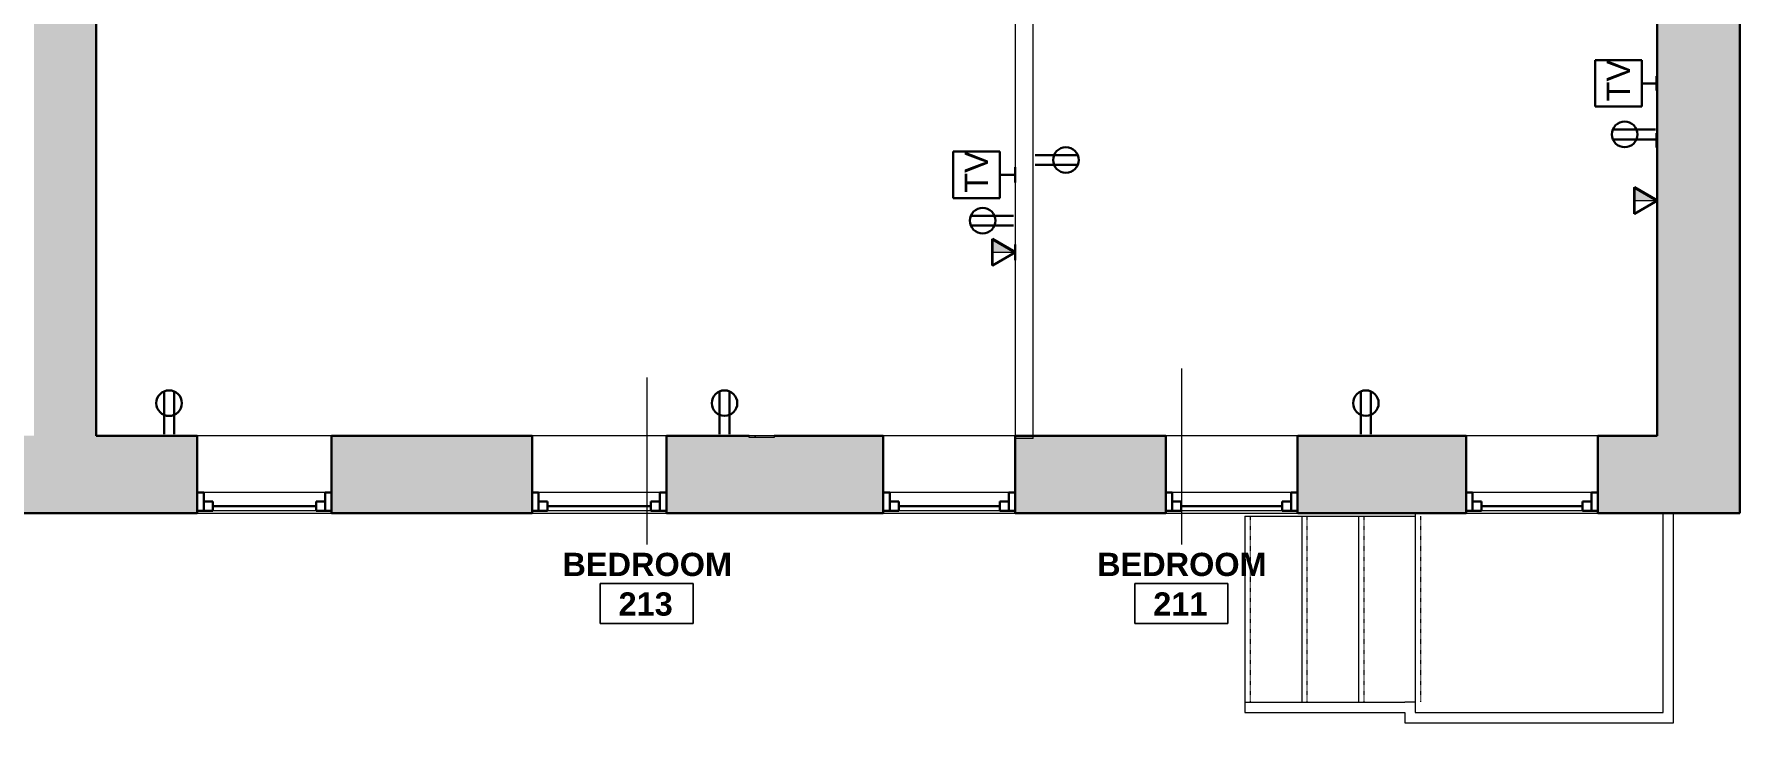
# Model space of a CAD drawing. Header units: inches. Extents: x -529 to 1015, y -2066 to -1239.
# Drawn here: x 684.7 to 1015, y -1970.5 to -1837.2 of the extents above; entities that cross this region are included whole.
import ezdxf

# ---------------------------------------------------------------- set-up
doc = ezdxf.new("R2010")
doc.units = ezdxf.units.IN
doc.header["$MEASUREMENT"] = 0
doc.linetypes.add('Overhead 1_16_', pattern=[0.101562, 0.0625, -0.039062])
for name, color, linetype, lineweight in [('A-ANNO-NOTE', 131, 'Continuous', 9), ('A-AREA-IDEN', 2, 'Continuous', 9), ('A-GLAZ', 151, 'Continuous', 18), ('A-WALL', 113, 'Continuous', 18), ('A-WALL-PATT', 111, 'Continuous', 18), ('E-ELEC-FIXT', 91, 'Continuous', 9), ('I-WALL', 2, 'Continuous', 18), ('S-STRS', 31, 'Continuous', 18)]:
    doc.layers.add(name, color=color, linetype=linetype, lineweight=lineweight)
doc.styles.add('Swis721 Lt BT', font='swissl.ttf', dxfattribs={"height": 4.5})
doc.styles.add('Swis721 Lt BT_B', font='', dxfattribs={"height": 4.5})
doc.styles.get('Swis721 Lt BT_B').set_extended_font_data('Swis721 Lt BT', bold=True)

# ---------------------------------------------------------------- blocks, each defined once
blk = doc.blocks.new('Window-Double-Hung - 2_ - 1 139_256_ Wx 42_-5478414-2ND FLOOR - POWER _ SIGNAL')
at = {"layer": 'A-GLAZ', "color": 8, "lineweight": 30}
for p, q in [((-12.77, 7.5), (-12.77, -7.5)), ((-12.77, 7), (-9.77, 7)), ((-11.52, 7), (-11.52, 3.5)), ((-9.77, 7), (-9.77, 5.25)), ((9.77, 7), (12.77, 7)), ((9.77, 7), (9.77, 5.25)), ((11.52, 7), (11.52, 3.5)), ((12.77, -7.5), (12.77, 7.5)), ((-12.77, 3.5), (-11.52, 3.5)), ((-11.52, 5.25), (-9.77, 5.25)), ((-9.77, 6.13), (9.77, 6.13)), ((11.52, 5.25), (9.77, 5.25)), ((11.52, 3.5), (12.77, 3.5))]:
    blk.add_line(p, q, dxfattribs=at)
at = {"layer": 'A-GLAZ'}
for p, q in [((12.77, 7.5), (-12.77, 7.5)), ((-12.77, -7.5), (12.77, -7.5))]:
    blk.add_line(p, q, dxfattribs=at)
at = {"layer": 'A-GLAZ', "lineweight": 9}
for p, q in [((-9.77, 7), (9.77, 7)), ((-11.52, 3.5), (11.52, 3.5))]:
    blk.add_line(p, q, dxfattribs=at)
blk = doc.blocks.new('Window-Double-Hung - 26_ x 42_-5114290-2ND FLOOR - POWER _ SIGNAL')
at = {"layer": 'A-GLAZ', "color": 8, "lineweight": 30}
for p, q in [((-13, 7.5), (-13, -7.5)), ((-13, 7), (-10, 7)), ((-11.75, 7), (-11.75, 3.5)), ((-10, 7), (-10, 5.25)), ((10, 7), (13, 7)), ((10, 7), (10, 5.25)), ((11.75, 7), (11.75, 3.5)), ((13, -7.5), (13, 7.5)), ((-13, 3.5), (-11.75, 3.5)), ((-11.75, 5.25), (-10, 5.25)), ((-10, 6.125), (10, 6.125)), ((11.75, 5.25), (10, 5.25)), ((11.75, 3.5), (13, 3.5))]:
    blk.add_line(p, q, dxfattribs=at)
at = {"layer": 'A-GLAZ'}
for p, q in [((13, 7.5), (-13, 7.5)), ((-13, -7.5), (13, -7.5))]:
    blk.add_line(p, q, dxfattribs=at)
at = {"layer": 'A-GLAZ', "lineweight": 9}
for p, q in [((-10, 7), (10, 7)), ((-11.75, 3.5), (11.75, 3.5))]:
    blk.add_line(p, q, dxfattribs=at)
blk = doc.blocks.new('PS - Power Device _Wall Base_ - Duplex-4862727-2ND FLOOR - POWER _ SIGNAL')
at = {"layer": 'E-ELEC-FIXT'}
for p, q in [((-285.45, -1757.59), (-285.45, -1757.78)), ((-282.7, -1757.78), (-285.45, -1757.78)), ((-282.7, -1757.78), (-282.7, -1757.59))]:
    blk.add_line(p, q, dxfattribs=at)
blk = doc.blocks.new('PS - Junction Box _Wall Base_ - TV-4868771-2ND FLOOR - POWER _ SIGNAL')
at = {"layer": 'E-ELEC-FIXT'}
for p, q in [((-194.72, -1824.91), (-194.72, -1822.16)), ((-194.53, -1822.16), (-194.72, -1822.16)), ((-194.72, -1824.91), (-194.53, -1824.91))]:
    blk.add_line(p, q, dxfattribs=at)
blk = doc.blocks.new('Room Tag - Room Name and Number-3379422-2ND FLOOR - POWER _ SIGNAL')
at = {"layer": 'A-AREA-IDEN'}
for p, q in [((-0.1881, -0.1636), (-0.1881, -0.0018)), ((-0.1881, -0.0018), (0.1869, -0.0018)), ((0.1869, -0.0018), (-0.1881, -0.0018)), ((-0.1881, -0.0018), (-0.1881, -0.1636)), ((0.1869, -0.0018), (0.1869, -0.1636)), ((0.1869, -0.1636), (0.1869, -0.0018)), ((0.1869, -0.1636), (-0.1881, -0.1636)), ((-0.1881, -0.1636), (0.1869, -0.1636))]:
    blk.add_line(p, q, dxfattribs=at)

msp = doc.modelspace()

# ---------------------------------------------------------------- hatches: boundary and pattern name
at = {"layer": 'A-ANNO-NOTE'}
for points in [[(999.01, -1869.39), (994.55, -1866.81), (994.55, -1869.39)], [(874.71, -1879.39), (870.25, -1876.81), (870.25, -1879.39)]]:
    msp.add_hatch(color=256, dxfattribs=at).paths.add_polyline_path(points, flags=0)
at = {"layer": 'A-WALL-PATT', "lineweight": 9}
for points in [[(998.98, -1929.91), (1014.98, -1929.91), (1014.98, -1437.56), (998.98, -1437.56), (998.98, -1670.41), (999.48, -1670.41), (999.48, -1700.41), (998.98, -1700.64), (998.98, -1914.91)], [(684.72, -1914.91), (696.72, -1914.91), (696.72, -1697.97), (684.72, -1697.97), (684.72, -1846.62)]]:
    msp.add_hatch(color=7, dxfattribs=at).paths.add_polyline_path(points, flags=0)
h = msp.add_hatch(color=7, dxfattribs=at)
h.paths.add_polyline_path([(998.98, -1929.91), (998.98, -1914.91), (987.5, -1914.91), (987.5, -1929.91)], flags=0)
h.paths.add_polyline_path([(961.96, -1929.91), (961.96, -1914.91), (929.37, -1914.91), (929.37, -1929.91)], flags=0)
h.paths.add_polyline_path([(903.82, -1929.91), (903.82, -1914.91), (874.68, -1914.91), (874.68, -1929.91)], flags=0)
h.paths.add_polyline_path([(849.14, -1929.91), (849.14, -1914.91), (828.03, -1914.91), (828.03, -1915.23), (823.16, -1915.23), (823.16, -1914.91), (807.14, -1914.91), (807.14, -1929.91)], flags=0)
h.paths.add_polyline_path([(781.14, -1929.91), (781.14, -1914.91), (742.31, -1914.91), (742.31, -1929.91)], flags=0)
h.paths.add_polyline_path([(700.5, -1929.91), (716.31, -1929.91), (716.31, -1914.91), (631.75, -1914.91), (631.75, -1929.91)], flags=0)
h.paths.add_polyline_path([(601.82, -1929.91), (601.82, -1914.91), (549.57, -1914.91), (549.57, -1929.91)], flags=0)
h.paths.add_polyline_path([(519.64, -1929.91), (519.64, -1914.91), (478.36, -1914.91), (478.36, -1929.91), (479.96, -1929.91)], flags=0)
h.paths.add_polyline_path([(369.69, -1929.91), (377.07, -1929.91), (377.07, -1914.91), (335.08, -1914.91), (335.08, -1929.91)], flags=0)
h.paths.add_polyline_path([(448.42, -1929.91), (448.42, -1914.91), (407, -1914.91), (407, -1929.91)], flags=0)
h = msp.add_hatch(dxfattribs=at)
h.set_pattern_fill('FP_1', color=256, style=0, pattern_type=2)
h.set_pattern_definition([(0, (0, 0), (15.36, 3.84), [0.634, -10.886, 0.634, -10.886, -61.44]), (0, (0, 0), (15.36, 3.84), [-23.04, 0.634, -22.406, 0.634, -10.886, -26.88]), (0, (0, 0), (15.36, 3.84), [-57.6, 0.634, -7.046, 0.634, -18.566]), (120, (5.76, 1.92), (-11.0055376, 11.38215), [0.634, -10.886, 0.634, -10.886, -61.44]), (120, (5.76, 1.92), (-11.0055376, 11.38215), [-23.04, 0.634, -22.406, 0.634, -10.886, -26.88]), (120, (5.76, 1.92), (-11.0055376, 11.38215), [-57.6, 0.634, -7.046, 0.634, -18.566]), (240, (7.68, 9.6), (-4.3544624, -15.22215), [0.634, -10.886, 0.634, -10.886, -61.44]), (240, (7.68, 9.6), (-4.3544624, -15.22215), [-23.04, 0.634, -22.406, 0.634, -10.886, -26.88]), (240, (7.68, 9.6), (-4.3544624, -15.22215), [-57.6, 0.634, -7.046, 0.634, -18.566])])
h.paths.add_polyline_path([(828.03, -1915.23), (828.03, -1914.91), (823.16, -1914.91), (823.16, -1915.23)], flags=0)

# ---------------------------------------------------------------- linework, layer by layer
at = {"layer": 'A-ANNO-NOTE', "lineweight": 30}
for p, q in [((995.98, -1842.21), (986.98, -1842.21)), ((986.98, -1842.21), (986.98, -1851.21)), ((995.98, -1851.21), (995.98, -1842.21)), ((998.98, -1845.21), (998.98, -1848.21)), ((998.98, -1846.71), (995.98, -1846.71)), ((986.98, -1851.21), (995.98, -1851.21)), ((998.65, -1855.63), (990.39, -1855.63)), ((998.65, -1857.54), (990.39, -1857.54)), ((998.65, -1857.54), (990.39, -1857.54)), ((871.68, -1859.91), (862.68, -1859.91)), ((862.68, -1859.91), (862.68, -1868.91)), ((871.68, -1868.91), (871.68, -1859.91)), ((878.51, -1860.58), (886.77, -1860.58)), ((878.51, -1860.58), (886.77, -1860.58)), ((878.51, -1862.5), (886.77, -1862.5)), ((874.68, -1864.41), (871.68, -1864.41)), ((874.68, -1862.91), (874.68, -1865.91)), ((862.68, -1868.91), (871.68, -1868.91)), ((998.98, -1869.41), (994.51, -1866.83)), ((994.51, -1871.99), (994.51, -1866.83)), ((999.01, -1869.39), (994.55, -1866.81)), ((994.55, -1871.97), (994.55, -1866.81)), ((998.98, -1867.91), (998.98, -1870.91)), ((874.35, -1872.32), (866.09, -1872.32)), ((998.98, -1869.41), (994.51, -1871.99)), ((999.01, -1869.39), (994.55, -1871.97)), ((874.35, -1874.24), (866.09, -1874.24)), ((874.35, -1874.24), (866.09, -1874.24)), ((874.68, -1879.41), (870.21, -1876.83)), ((870.21, -1881.99), (870.21, -1876.83)), ((874.71, -1879.39), (870.25, -1876.81)), ((870.25, -1881.97), (870.25, -1876.81)), ((874.68, -1877.91), (874.68, -1880.91)), ((874.68, -1879.41), (870.21, -1881.99)), ((874.71, -1879.39), (870.25, -1881.97)), ((709.89, -1914.58), (709.89, -1906.32)), ((709.89, -1914.58), (709.89, -1906.32)), ((711.81, -1914.58), (711.81, -1906.32)), ((817.43, -1914.58), (817.43, -1906.32)), ((817.43, -1914.58), (817.43, -1906.32)), ((819.35, -1914.58), (819.35, -1906.32)), ((941.6, -1914.58), (941.6, -1906.32)), ((941.6, -1914.58), (941.6, -1906.32)), ((943.51, -1914.58), (943.51, -1906.32))]:
    msp.add_line(p, q, dxfattribs=at)
at = {"layer": 'A-ANNO-NOTE'}
for p, q in [((999.01, -1869.39), (994.55, -1866.81)), ((994.55, -1866.81), (994.55, -1869.39)), ((994.55, -1869.39), (999.01, -1869.39)), ((874.71, -1879.39), (870.25, -1876.81)), ((870.25, -1876.81), (870.25, -1879.39)), ((870.25, -1879.39), (874.71, -1879.39))]:
    msp.add_line(p, q, dxfattribs=at)
at = {"layer": 'A-ANNO-NOTE', "lineweight": 30}
for centre, radius in [((992.67, -1856.58), 2.48), ((884.49, -1861.54), 2.48), ((868.37, -1873.28), 2.47), ((710.85, -1908.6), 2.48), ((818.39, -1908.6), 2.47), ((942.56, -1908.6), 2.47)]:
    msp.add_circle(centre, radius, dxfattribs=at)
at = {"layer": 'A-AREA-IDEN'}
for p, q in [((906.85, -1901.87), (906.85, -1935.93)), ((803.33, -1903.63), (803.34, -1935.93))]:
    msp.add_line(p, q, dxfattribs=at)
at = {"layer": 'A-WALL', "color": 8, "lineweight": 30}
for p, q in [((1014.98, -1929.91), (1014.98, -1424.56)), ((998.98, -1811.74), (998.98, -1914.91)), ((716.31, -1914.91), (696.72, -1914.91)), ((781.14, -1914.91), (742.31, -1914.91)), ((823.16, -1914.91), (807.14, -1914.91)), ((849.14, -1914.91), (828.03, -1914.91)), ((903.82, -1914.91), (874.68, -1914.91)), ((961.96, -1914.91), (929.37, -1914.91)), ((998.98, -1914.91), (987.5, -1914.91)), ((631.75, -1929.91), (716.31, -1929.91)), ((742.31, -1929.91), (781.14, -1929.91)), ((807.14, -1929.91), (849.14, -1929.91)), ((874.68, -1929.91), (903.82, -1929.91)), ((929.37, -1929.91), (961.96, -1929.91)), ((987.5, -1929.91), (1014.98, -1929.91))]:
    msp.add_line(p, q, dxfattribs=at)
at = {"layer": 'A-WALL', "lineweight": 9}
for p, q in [((823.16, -1915.23), (823.16, -1914.91)), ((828.03, -1915.23), (823.16, -1915.23)), ((828.03, -1914.91), (828.03, -1915.23))]:
    msp.add_line(p, q, dxfattribs=at)
at = {"layer": 'A-WALL'}
for p, q in [((828.03, -1914.91), (823.16, -1914.91)), ((878.18, -1915.41), (878.18, -1914.91))]:
    msp.add_line(p, q, dxfattribs=at)
at = {"layer": 'I-WALL', "color": 8, "lineweight": 30}
msp.add_line((696.72, -1914.91), (696.72, -1797.96), dxfattribs=at)
at = {"layer": 'I-WALL'}
for p, q in [((874.68, -1797.96), (874.68, -1914.91)), ((878.18, -1914.91), (878.18, -1797.96))]:
    msp.add_line(p, q, dxfattribs=at)
at = {"layer": 'I-WALL', "lineweight": 9}
msp.add_line((878.18, -1915.41), (874.68, -1915.41), dxfattribs=at)
at = {"layer": 'S-STRS', "lineweight": 9}
for p, q in [((919.14, -1930.48), (919.14, -1966.48)), ((919.14, -1930.48), (930.14, -1930.48)), ((930.14, -1930.48), (941.14, -1930.48)), ((930.14, -1930.48), (930.14, -1966.48)), ((941.14, -1930.48), (952.14, -1930.48)), ((941.14, -1930.48), (941.14, -1966.48)), ((952.14, -1929.91), (952.14, -1930.48)), ((952.14, -1930.48), (952.14, -1966.48)), ((1000.14, -1968.48), (1000.14, -1929.91)), ((1002.14, -1970.48), (1002.14, -1929.91)), ((919.14, -1966.48), (919.14, -1968.48)), ((919.14, -1966.48), (930.14, -1966.48)), ((930.14, -1966.48), (941.14, -1966.48)), ((941.14, -1966.48), (950.14, -1966.48)), ((952.14, -1966.48), (950.14, -1966.48)), ((952.14, -1966.48), (952.14, -1968.48)), ((919.14, -1968.48), (950.14, -1968.48)), ((950.14, -1968.48), (950.14, -1970.48)), ((950.14, -1970.48), (1002.14, -1970.48)), ((952.14, -1968.48), (1000.14, -1968.48))]:
    msp.add_line(p, q, dxfattribs=at)
at = {"layer": 'S-STRS', "linetype": 'Overhead 1_16_', "lineweight": 9}
for p, q in [((920.14, -1930.48), (920.14, -1966.48)), ((931.14, -1930.48), (931.14, -1966.48)), ((942.14, -1930.48), (942.14, -1966.48)), ((953.14, -1930.48), (953.14, -1966.48))]:
    msp.add_line(p, q, dxfattribs=at)

# ---------------------------------------------------------------- block references
at = {"layer": 'A-AREA-IDEN', "xscale": 47.99999999999997, "yscale": 47.99999999999997, "zscale": 47.99999999999997}
for p in [(803.33, -1943.42), (906.84, -1943.42)]:
    msp.add_blockref('Room Tag - Room Name and Number-3379422-2ND FLOOR - POWER _ SIGNAL', p, dxfattribs=at)
at = {"layer": 'A-GLAZ', "rotation": 180}
for name, p in [('Window-Double-Hung - 26_ x 42_-5114290-2ND FLOOR - POWER _ SIGNAL', (729.31, -1922.41)), ('Window-Double-Hung - 26_ x 42_-5114290-2ND FLOOR - POWER _ SIGNAL', (794.14, -1922.41)), ('Window-Double-Hung - 2_ - 1 139_256_ Wx 42_-5478414-2ND FLOOR - POWER _ SIGNAL', (861.91, -1922.41)), ('Window-Double-Hung - 2_ - 1 139_256_ Wx 42_-5478414-2ND FLOOR - POWER _ SIGNAL', (916.59, -1922.41)), ('Window-Double-Hung - 2_ - 1 139_256_ Wx 42_-5478414-2ND FLOOR - POWER _ SIGNAL', (974.73, -1922.41))]:
    msp.add_blockref(name, p, dxfattribs=at)
at = {"layer": 'E-ELEC-FIXT'}
msp.add_blockref('PS - Junction Box _Wall Base_ - TV-4868771-2ND FLOOR - POWER _ SIGNAL', (1193.51, -23.18), dxfattribs=at)
at = {"layer": 'E-ELEC-FIXT', "rotation": 270.0000000000002}
msp.add_blockref('PS - Power Device _Wall Base_ - Duplex-4862727-2ND FLOOR - POWER _ SIGNAL', (2756.57, -2141.79), dxfattribs=at)

# ---------------------------------------------------------------- texts
at = {"layer": 'A-ANNO-NOTE', "char_height": 4.5, "width": 8.484, "attachment_point": 1, "rotation": 90, "style": 'Swis721 Lt BT'}
for insert in [(989.18, -1850.19), (864.88, -1867.88)]:
    msp.add_mtext('TV', dxfattribs=dict(at, insert=insert))
at = {"layer": 'A-AREA-IDEN', "char_height": 4.5, "attachment_point": 1, "style": 'Swis721 Lt BT_B'}
for s, insert, width in [('BEDROOM', (787.02, -1937.56), 39.39), ('BEDROOM', (890.53, -1937.56), 39.39), ('213', (797.88, -1945.22), 12.726), ('211', (901.4, -1945.22), 12.726)]:
    msp.add_mtext(s, dxfattribs=dict(at, insert=insert, width=width))

doc.saveas('drawing.dxf')
